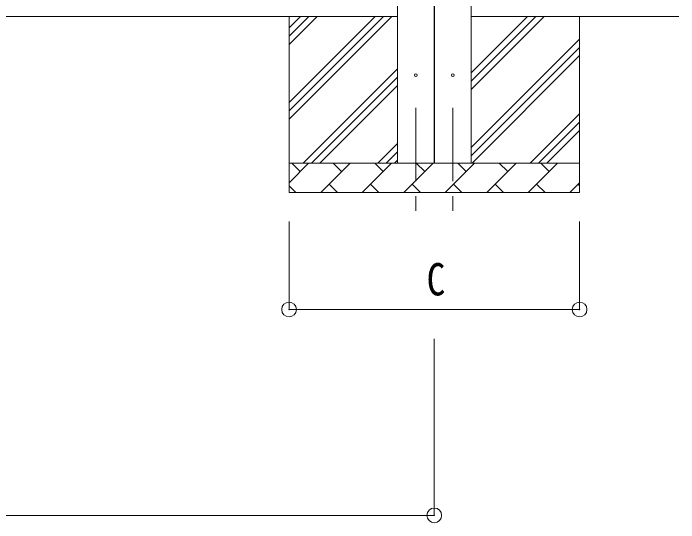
# Model space of a CAD drawing. Units: millimetres at full size, sheet at 1:50; details may follow other scales. Extents: x -14053 to 14053, y -9700 to 9700.
# Drawn here: x -4710 to -2443, y -3866 to -2132 of the extents above; entities that cross this region are included whole.
import ezdxf
from ezdxf.enums import TextEntityAlignment as Align

# ---------------------------------------------------------------- set-up
doc = ezdxf.new("R2010")
doc.units = ezdxf.units.MM
doc.header["$LTSCALE"] = 50
doc.header["$PDMODE"] = 32
doc.header["$PDSIZE"] = 50
doc.linetypes.add('CHAIN1', pattern=[8, 5, -1, 1, -1])
for name, color, linetype, lineweight in [('0-2_建具', 4, 'Continuous', 9), ('0-3_階段', 7, 'CHAIN1', 9), ('0-4_設備', 7, 'Continuous', 9), ('0-8_外構', 6, 'Continuous', 9)]:
    doc.layers.add(name, color=color, linetype=linetype, lineweight=lineweight)
doc.styles.add('ＭＳ ゴシック', font='')
doc.styles.get('ＭＳ ゴシック').set_extended_font_data('MS Gothic')

msp = doc.modelspace()

# ---------------------------------------------------------------- linework, layer by layer
at = {"layer": '0-2_建具'}
for p, q in [((-3401.26, -2642.47), (-3401.26, 212.33)), ((-3276.26, 209.55), (-3276.26, -2642.47)), ((-3275.26, -2642.47), (-3275.26, 209.55)), ((-3150.26, 212.33), (-3150.26, -2642.47))]:
    msp.add_line(p, q, dxfattribs=at)
for centre in [(-3338.76, -2342.47), (-3212.76, -2342.47)]:
    msp.add_circle(centre, 4.5, dxfattribs=at)
at = {"layer": '0-3_階段'}
for p, q in [((-3338.76, -2454.14), (-3338.76, -2840.59)), ((-3212.76, -2454.14), (-3212.76, -2840.59))]:
    msp.add_line(p, q, dxfattribs=at)
at = {"layer": '0-4_設備'}
for p, q in [((-3401.26, -2142.47), (-8549.76, -2142.47)), ((-3770.76, -2142.47), (-3770.76, -2742.47)), ((-3770.76, -2492.52), (-3420.71, -2142.47)), ((-3770.76, -2464.24), (-3448.99, -2142.47)), ((-3770.76, -2435.96), (-3477.28, -2142.47)), ((-3770.76, -2237.97), (-3675.27, -2142.47)), ((-3770.76, -2209.68), (-3703.55, -2142.47)), ((-3770.76, -2181.4), (-3731.84, -2142.47)), ((-3150.26, -2142.47), (-2443.26, -2142.47)), ((-3150.26, -2391.14), (-2901.59, -2142.47)), ((-3150.26, -2334.57), (-2958.16, -2142.47)), ((-3150.26, -2362.86), (-2929.88, -2142.47)), ((-2780.76, -2142.47), (-2780.76, -2742.47)), ((-3150.26, -2589.13), (-2780.76, -2219.63)), ((-3150.26, -2617.42), (-2780.76, -2247.92)), ((-3147.03, -2642.47), (-2780.76, -2276.2)), ((-3722.72, -2642.47), (-3401.26, -2321.01)), ((-3694.43, -2642.47), (-3401.26, -2349.3)), ((-3666.15, -2642.47), (-3401.26, -2377.58)), ((-2949.04, -2642.47), (-2780.76, -2474.19)), ((-2920.76, -2642.47), (-2780.76, -2502.47)), ((-2892.48, -2642.47), (-2780.76, -2530.76)), ((-3468.16, -2642.47), (-3401.26, -2575.57)), ((-3439.88, -2642.47), (-3401.26, -2603.86)), ((-3770.76, -2642.47), (-2780.76, -2642.47)), ((-3770.76, -2708.95), (-3704.29, -2642.47)), ((-3732.84, -2671.03), (-3761.39, -2642.47)), ((-3662.87, -2742.47), (-3562.87, -2642.47)), ((-3591.42, -2671.03), (-3619.97, -2642.47)), ((-3521.45, -2742.47), (-3421.45, -2642.47)), ((-3450, -2671.03), (-3478.55, -2642.47)), ((-3411.59, -2642.47), (-3401.26, -2632.14)), ((-3380.02, -2742.47), (-3280.02, -2642.47)), ((-3308.58, -2671.03), (-3337.13, -2642.47)), ((-3238.6, -2742.47), (-3138.6, -2642.47)), ((-3167.16, -2671.03), (-3195.71, -2642.47)), ((-3097.18, -2742.47), (-2997.18, -2642.47)), ((-3025.73, -2671.03), (-3054.29, -2642.47)), ((-2955.76, -2742.47), (-2855.76, -2642.47)), ((-2884.31, -2671.03), (-2912.87, -2642.47)), ((-3770.76, -2718.9), (-3747.18, -2742.47)), ((-3634.31, -2713.92), (-3605.76, -2742.47)), ((-3492.89, -2713.92), (-3464.34, -2742.47)), ((-3351.47, -2713.92), (-3322.92, -2742.47)), ((-3210.05, -2713.92), (-3181.5, -2742.47)), ((-3068.63, -2713.92), (-3040.07, -2742.47)), ((-2927.21, -2713.92), (-2898.65, -2742.47)), ((-2814.34, -2742.47), (-2780.76, -2708.9)), ((-2785.78, -2713.92), (-2780.76, -2718.95)), ((-2780.76, -2742.47), (-3770.76, -2742.47))]:
    msp.add_line(p, q, dxfattribs=at)
at = {"layer": '0-8_外構'}
for p, q in [((-3770.76, -3140.59), (-3770.76, -2840.59)), ((-2780.76, -3140.59), (-2780.76, -2840.59)), ((-3770.76, -3140.59), (-2780.76, -3140.59)), ((-3275.76, -3841.47), (-3275.76, -3240.59)), ((-8612.26, -3841.47), (-3275.76, -3841.47))]:
    msp.add_line(p, q, dxfattribs=at)
for p in [(-3770.76, -3140.59), (-2780.76, -3140.59), (-3275.76, -3841.47)]:
    msp.add_point(p, dxfattribs=at)

# ---------------------------------------------------------------- texts
at = {"layer": '0-8_外構', "color": 7, "style": 'ＭＳ ゴシック', "width": 0.85}
msp.add_text('C', height=110, dxfattribs=at).set_placement((-3302.01, -3125.59), align=Align.BOTTOM_LEFT)

doc.saveas('drawing.dxf')
